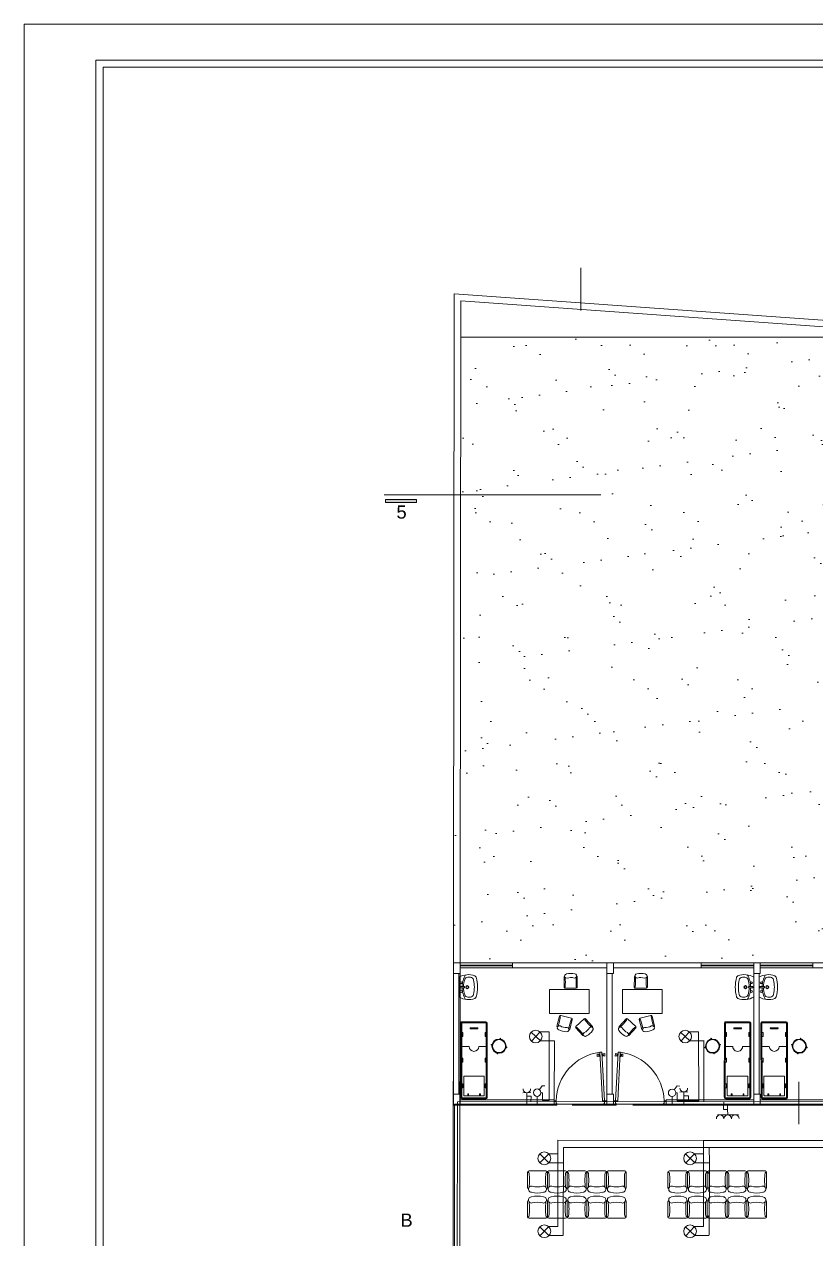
# Model space of a CAD drawing. Header units: millimetres. Extents: x 19.4 to 36.1, y 0 to 11.7.
# Drawn here: x 19.39 to 23.74, y 5.01 to 11.67 of the extents above; entities that cross this region are included whole.
import ezdxf

# ---------------------------------------------------------------- set-up
doc = ezdxf.new("R2010")
doc.units = ezdxf.units.MM
doc.header["$MEASUREMENT"] = 0
for name, pattern in [('ACAD_ISO12W100', [21, 12, -3, 0, -3, 0, -3]), ('CONTINUA', [0]), ('DIS', [3.5, 2.5, -1]), ('NASCOSTA', [0.375, 0.25, -0.125]), ('STYLE_02', [0.295276, 0.19685, -0.098425]), ('TRAZO_Y_PUNTO', [1, 0.5, -0.25, 0, -0.25])]:
    doc.linetypes.add(name, pattern=pattern)
doc.layers.get('0').update_dxf_attribs({"lineweight": 9})
doc.layers.add('CUT 1 150', color=7, linetype='ACAD_ISO12W100', lineweight=5, true_color=0x2e2e2e)
doc.layers.add('FURNITURE K 1 150', color=7, linetype='Continuous', lineweight=9, true_color=0xa7aeab)
for name, color, linetype, lineweight in [('Fasa', 1, 'Continuous', 9), ('Fasa MCB to end', 30, 'Continuous', 9), ('Lampu', 7, 'Continuous', 9), ('netral2', 5, 'NASCOSTA', 9), ('Saklar_SK', 7, 'Continuous', 9), ('SEGMENTED 1 150', 253, 'Continuous', 5), ('WALL 1 150', 250, 'Continuous', 13)]:
    doc.layers.add(name, color=color, linetype=linetype, lineweight=lineweight)
doc.layers.add('TREE M 1 150', color=7, linetype='Continuous', lineweight=9, true_color=0xa1acc9, transparency=0.7)
doc.styles.add('ROMANS', font='Arial.ttf', dxfattribs={"height": 0.1})

# ---------------------------------------------------------------- blocks, each defined once
blk = doc.blocks.new('lavadero')
for p, q in [((0, 0.225), (0, -0.225)), ((0.03, 0.015), (0.114, 0.015)), ((0.26, 0.225), (0.201, 0.225)), ((0.03, -0.015), (0.114, -0.015)), ((0.201, -0.225), (0.26, -0.225))]:
    blk.add_line(p, q)
for centre, radius in [((0.05, 0.1), 0.02), ((0.189, 0), 0.035), ((0.189, 0), 0.025), ((0.189, 0), 0.025), ((0.05, -0.1), 0.02)]:
    blk.add_circle(centre, radius)
for centre, radius, start, end in [((0.215, -0.129), 0.414, 69.5025, 121.3309), ((0.618, 0), 0.548, 149.2934, 178.4305), ((0.036, 0), 0.0163, 112.6199, 247.3801), ((0.649, 0), 0.547, 161.4778, 178.4292), ((0.114, 0), 0.015, 270, 90), ((0.201, 0.15), 0.075, 90, 161.4778), ((0.26, 0.15), 0.075, 11.6658, 90), ((-0.467, 0), 0.817, 348.3342, 11.6658), ((0.343, 0.212), 0.05, 14.6973, 69.5025), ((-0.467, 0), 0.887, 345.3027, 14.6973), ((0.215, 0.129), 0.414, 238.6691, 290.4975), ((0.618, 0), 0.548, 181.5695, 210.7066), ((0.649, 0), 0.547, 181.5708, 198.5222), ((0.201, -0.15), 0.075, 198.5222, 270), ((0.26, -0.15), 0.075, 270, 348.3342), ((0.343, -0.212), 0.05, 290.4975, 345.3027)]:
    blk.add_arc(centre, radius, start, end)
blk = doc.blocks.new('PUERTA1')
at = {"lineweight": 15}
for p, q in [((-1.141, 0), (-1.2, 0)), ((-0.064, 0), (0, 0)), ((-0.064, -0.042), (-0.064, 0)), ((-1.156, -0.1), (-1.205, -0.1)), ((-1.156, -0.1), (-1.156, -0.042)), ((-1.141, -0.042), (-1.156, -0.042)), ((-1.141, -0.042), (-1.141, 0)), ((-0.156, -1.208), (-0.099, -0.099)), ((-0.049, -0.1), (-0.108, -1.21)), ((-0.049, -0.1), (-0.099, -0.099)), ((-0.064, -0.042), (-0.049, -0.042)), ((-0.049, -0.1), (-0.049, -0.042)), ((-0.049, -0.1), (0, -0.1)), ((-0.154, -1.105), (-0.164, -1.121)), ((-0.154, -1.105), (-0.158, -1.179)), ((-0.152, -1.105), (-0.154, -1.105)), ((-0.1, -1.108), (-0.104, -1.182)), ((-0.102, -1.108), (-0.1, -1.108)), ((-0.1, -1.108), (-0.092, -1.125)), ((-0.217, -1.167), (-0.214, -1.111)), ((-0.183, -1.162), (-0.217, -1.167)), ((-0.18, -1.119), (-0.214, -1.111)), ((-0.182, -1.153), (-0.183, -1.162)), ((-0.181, -1.128), (-0.182, -1.153)), ((-0.177, -1.153), (-0.182, -1.153)), ((-0.181, -1.128), (-0.18, -1.119)), ((-0.175, -1.129), (-0.181, -1.128)), ((-0.175, -1.129), (-0.177, -1.153)), ((-0.177, -1.153), (-0.177, -1.157)), ((-0.171, -1.157), (-0.177, -1.157)), ((-0.17, -1.126), (-0.175, -1.125)), ((-0.175, -1.129), (-0.175, -1.125)), ((-0.17, -1.126), (-0.171, -1.157)), ((-0.171, -1.157), (-0.171, -1.161)), ((-0.166, -1.162), (-0.171, -1.161)), ((-0.17, -1.126), (-0.169, -1.121)), ((-0.164, -1.121), (-0.169, -1.121)), ((-0.164, -1.121), (-0.166, -1.162)), ((-0.158, -1.179), (-0.166, -1.162)), ((-0.155, -1.179), (-0.158, -1.179)), ((-0.108, -1.21), (-0.156, -1.208)), ((-0.154, -1.142), (-0.154, -1.142)), ((-0.154, -1.142), (-0.154, -1.142)), ((-0.106, -1.182), (-0.104, -1.182)), ((-0.104, -1.182), (-0.094, -1.166)), ((-0.092, -1.125), (-0.094, -1.166)), ((-0.094, -1.166), (-0.088, -1.166)), ((-0.092, -1.125), (-0.086, -1.125)), ((-0.087, -1.13), (-0.088, -1.161)), ((-0.088, -1.161), (-0.083, -1.162)), ((-0.088, -1.161), (-0.088, -1.166)), ((-0.087, -1.13), (-0.086, -1.125)), ((-0.087, -1.13), (-0.081, -1.13)), ((-0.082, -1.158), (-0.083, -1.162)), ((-0.081, -1.134), (-0.082, -1.158)), ((-0.082, -1.158), (-0.077, -1.159)), ((-0.081, -1.134), (-0.081, -1.13)), ((-0.081, -1.134), (-0.075, -1.134)), ((-0.075, -1.134), (-0.077, -1.159)), ((-0.077, -1.159), (-0.077, -1.168)), ((-0.077, -1.168), (-0.044, -1.176)), ((-0.075, -1.125), (-0.041, -1.12)), ((-0.075, -1.134), (-0.075, -1.125)), ((-0.044, -1.176), (-0.041, -1.12))]:
    blk.add_line(p, q, dxfattribs=at)
at = {"color": 8, "lineweight": 15}
blk.add_arc((-0.007, -0.068), 1.149, 181.6009, 262.5258, dxfattribs=at)
blk = doc.blocks.new('saklar tunggal')
at = {"color": 30}
for p, q in [((6.9703, 1.4504), (6.9843, 1.4734)), ((6.9843, 1.4734), (6.9985, 1.4734))]:
    blk.add_line(p, q, dxfattribs=at)
blk.add_circle((6.9596, 1.4329), 0.0206, dxfattribs=at)
blk = doc.blocks.new('saklar')
at = {"color": 64}
for p, q in [((6.8013, 1.4433), (6.8013, 1.4759)), ((6.7795, 1.4433), (6.8231, 1.4433))]:
    blk.add_line(p, q, dxfattribs=at)
blk.add_arc((6.8013, 1.4228), 0.0206, 0, 180, dxfattribs=at)
blk = doc.blocks.new('sk 3')
at = {"color": 64}
for p, q in [((24.4324, 4.4454), (24.4324, 4.478)), ((24.376, 4.4455), (24.492, 4.4464))]:
    blk.add_line(p, q, dxfattribs=at)
for centre in [(24.3908, 4.425), (24.4324, 4.4248), (24.4741, 4.4252)]:
    blk.add_arc(centre, 0.0206, 0, 180, dxfattribs=at)
blk = doc.blocks.new('lampu')
at = {"color": 250}
for p, q in [((7.1357, 3.4391), (7.1861, 3.391)), ((7.1848, 3.4404), (7.137, 3.3898)), ((7.1609, 3.4151), (7.1609, 3.4151))]:
    blk.add_line(p, q, dxfattribs=at)
at = {"color": 230}
blk.add_circle((7.1609, 3.4151), 0.0348, dxfattribs=at)
blk = doc.blocks.new('*U37')
at = {"layer": 'Fasa', "linetype": 'CONTINUA', "ltscale": 100}
blk.add_line((-0.0106, 0.0253), (0.0393, 0.0253), dxfattribs=at)
at = {"layer": 'netral2', "linetype": 'STYLE_02'}
blk.add_line((-0.0092, -0.024), (0.0691, -0.024), dxfattribs=at)
at = {"layer": 'Lampu', "color": 250}
blk.add_blockref('lampu', (-7.1952, -3.4151), dxfattribs=at)
blk = doc.blocks.new('*U38')
at = {"layer": 'netral2', "color": 0, "linetype": 'ByBlock', "lineweight": -2, "transparency": 16777216}
for p in [(0, 0), (0.82, 0), (1.64, 0)]:
    blk.add_blockref('*U37', p, dxfattribs=at)
blk = doc.blocks.new('*U52')
at = {"layer": 'Fasa', "linetype": 'CONTINUA', "ltscale": 100}
blk.add_line((-0.0106, 0.0253), (0.0393, 0.0253), dxfattribs=at)
at = {"layer": 'netral2', "linetype": 'STYLE_02'}
blk.add_line((-0.0092, -0.024), (0.0691, -0.024), dxfattribs=at)
at = {"layer": 'Lampu', "color": 250}
blk.add_blockref('lampu', (-7.1952, -3.4151), dxfattribs=at)
blk = doc.blocks.new('*U53')
at = {"layer": 'netral2', "color": 0, "linetype": 'ByBlock', "lineweight": -2, "transparency": 16777216}
for p in [(0, 0.4), (0.8, 0.4), (1.6, 0.4), (2.4, 0.4), (0, 0), (0.8, 0), (1.6, 0), (2.4, 0)]:
    blk.add_blockref('*U52', p, dxfattribs=at)

msp = doc.modelspace()

# ---------------------------------------------------------------- hatches: boundary and pattern name
at = {"layer": 'CUT 1 150', "linetype": 'TRAZO_Y_PUNTO', "lineweight": 0, "ltscale": 3, "true_color": 0x000000}
msp.add_hatch(color=18, dxfattribs=at).paths.add_polyline_path([(21.3745, 9.066), (21.3745, 9.05), (21.5449, 9.05), (21.5449, 9.066)])
at = {"layer": 'TREE M 1 150', "ltscale": 0.8}
h = msp.add_hatch(dxfattribs=at)
h.set_pattern_fill('AR-SAND', color=256, scale=0.007217, style=0, double=1)
h.set_pattern_definition([(37.5, (-525.2875, -171.13314), (-0.01154768, 0.35321733), [0, -0.27864009, 0, -0.31163694, 0, -0.29788825]), (7.5, (-525.2875, -171.13314), (0.3244281, 0.5173441), [0, -0.150319, 0, -0.25114271, 0, -0.09624082]), (327.5, (-525.51297, -171.13314), (0.5708718, 0.00103724), [0, -0.09165792, 0, -0.32996852, 0, -0.43079224]), (317.5, (-525.51297, -171.13314), (0.55107086, 0.16089164), [0, -0.04582896, 0, -0.2163127, 0, -0.2474764])])
h.paths.add_polyline_path([(21.7523, 9.9579), (21.749, 6.5245), (23.9917, 6.5245), (23.9917, 9.9579)])

# ---------------------------------------------------------------- linework, layer by layer
for p, q in [((35.9015, 11.6741), (19.3927, 11.6741)), ((35.9015, 11.6741), (19.3927, 11.6741)), ((19.3927, 11.6741), (19.3927, 0)), ((19.7858, 0.1965), (19.7858, 11.4775)), ((19.7858, 11.4775), (35.7049, 11.4775)), ((19.8251, 11.4382), (33.2109, 11.4382)), ((19.8251, 0.2358), (19.8251, 11.4382))]:
    msp.add_line(p, q)
at = {"layer": 'CUT 1 150', "color": 18, "linetype": 'TRAZO_Y_PUNTO', "lineweight": 0, "ltscale": 3, "true_color": 0x000000}
msp.add_lwpolyline([(21.368, 9.0924), (22.5562, 9.0924)], dxfattribs=at)
msp.add_lwpolyline([(21.5449, 9.066), (21.3745, 9.066), (21.3745, 9.05), (21.5449, 9.05)], close=True, dxfattribs=at)
at = {"layer": 'Fasa', "linetype": 'CONTINUA', "ltscale": 100}
for p, q in [((22.2735, 6.1447), (22.2742, 5.769)), ((23.0935, 6.1447), (23.0942, 5.7667)), ((22.2363, 5.8102), (22.228, 5.8102)), ((22.2363, 5.7691), (22.2363, 5.8102)), ((22.9752, 5.8102), (22.9688, 5.8102)), ((22.9752, 5.7668), (22.9752, 5.8102)), ((22.2742, 5.769), (22.2363, 5.7691)), ((23.0942, 5.7667), (22.9752, 5.7668)), ((22.3205, 5.4762), (22.3205, 5.5503)), ((22.3205, 5.5503), (23.121, 5.5493)), ((23.121, 5.5493), (23.1205, 5.4762)), ((23.121, 5.5493), (23.9202, 5.5484)), ((22.3205, 5.0762), (22.3205, 5.4762)), ((23.1205, 5.4762), (23.1205, 5.0762))]:
    msp.add_line(p, q, dxfattribs=at)
at = {"layer": 'Fasa MCB to end', "linetype": 'CONTINUA', "ltscale": 100}
for p, q in [((21.7539, 4.7408), (21.7546, 5.7476)), ((21.7546, 5.7476), (24.3283, 5.7479)), ((22.1515, 5.7788), (22.1515, 5.7477)), ((22.2076, 5.7909), (22.2075, 5.7476)), ((22.9477, 5.7895), (22.9477, 5.7476)), ((23.0133, 5.7828), (23.0133, 5.7476)), ((23.2531, 5.721), (23.2531, 5.7479))]:
    msp.add_line(p, q, dxfattribs=at)
at = {"layer": 'FURNITURE K 1 150', "ltscale": 0.016}
for p, q in [((22.3551, 6.4457), (22.3554, 6.3896)), ((22.3579, 6.4485), (22.3579, 6.4485)), ((22.4248, 6.4488), (22.4248, 6.4488)), ((22.428, 6.3899), (22.4276, 6.446)), ((22.7406, 6.3899), (22.7409, 6.446)), ((22.7437, 6.4488), (22.7437, 6.4488)), ((22.8106, 6.4485), (22.8106, 6.4485)), ((22.8134, 6.4457), (22.8131, 6.3896)), ((22.2756, 6.2457), (22.2756, 6.378)), ((22.2756, 6.378), (22.4922, 6.378)), ((22.3611, 6.384), (22.4224, 6.3843)), ((22.4922, 6.378), (22.4922, 6.2457)), ((22.8929, 6.378), (22.6764, 6.378)), ((22.6764, 6.378), (22.6764, 6.2457)), ((22.8075, 6.384), (22.7461, 6.3843)), ((22.8929, 6.2457), (22.8929, 6.378)), ((21.796, 6.2002), (21.9254, 6.2003)), ((22.4922, 6.2457), (22.2756, 6.2457)), ((22.3299, 6.2308), (22.3163, 6.1764)), ((22.3962, 6.2199), (22.3367, 6.2349)), ((22.3866, 6.1587), (22.4003, 6.2131)), ((22.4651, 6.216), (22.4198, 6.1746)), ((22.5109, 6.1743), (22.473, 6.2156)), ((22.6576, 6.1743), (22.6955, 6.2156)), ((22.6764, 6.2457), (22.8929, 6.2457)), ((22.7034, 6.216), (22.7487, 6.1746)), ((22.7819, 6.1587), (22.7683, 6.2131)), ((22.7723, 6.2199), (22.8318, 6.2349)), ((22.8386, 6.2308), (22.8522, 6.1764)), ((23.3725, 6.2002), (23.2431, 6.2003)), ((23.444, 6.2002), (23.5733, 6.2003)), ((21.7882, 5.7861), (21.7879, 6.1921)), ((21.7936, 5.7861), (21.7933, 6.1921)), ((21.7934, 6.1406), (21.7999, 6.1407)), ((21.7961, 6.1948), (21.9254, 6.1949)), ((21.7999, 6.1407), (21.7999, 6.119)), ((21.8418, 6.1677), (21.8797, 6.1678)), ((21.8418, 6.1623), (21.8797, 6.1624)), ((21.9282, 6.1407), (21.9217, 6.1407)), ((21.9217, 6.1191), (21.9217, 6.1407)), ((21.9281, 6.1922), (21.9284, 5.7862)), ((21.9335, 6.1922), (21.9338, 5.7862)), ((22.3183, 6.173), (22.3183, 6.173)), ((22.3832, 6.1567), (22.3832, 6.1567)), ((22.4195, 6.1667), (22.4574, 6.1253)), ((22.5107, 6.1703), (22.5107, 6.1703)), ((22.6578, 6.1703), (22.6578, 6.1703)), ((22.749, 6.1667), (22.7111, 6.1253)), ((22.7853, 6.1567), (22.7853, 6.1567)), ((22.8502, 6.173), (22.8502, 6.173)), ((23.235, 6.1922), (23.2347, 5.7862)), ((23.2404, 6.1922), (23.2401, 5.7862)), ((23.2404, 6.1407), (23.2469, 6.1407)), ((23.3725, 6.1948), (23.2431, 6.1949)), ((23.2468, 6.1191), (23.2469, 6.1407)), ((23.3267, 6.1677), (23.2888, 6.1678)), ((23.3267, 6.1623), (23.2888, 6.1624)), ((23.3751, 6.1406), (23.3686, 6.1407)), ((23.3686, 6.1407), (23.3686, 6.119)), ((23.3749, 5.7861), (23.3752, 6.1921)), ((23.3803, 5.7861), (23.3806, 6.1921)), ((23.4362, 5.7861), (23.4359, 6.1921)), ((23.4416, 5.7861), (23.4413, 6.1921)), ((23.4413, 6.1406), (23.4478, 6.1407)), ((23.444, 6.1948), (23.5733, 6.1949)), ((23.4478, 6.1407), (23.4478, 6.119)), ((23.4897, 6.1677), (23.5276, 6.1678)), ((23.4897, 6.1623), (23.5276, 6.1624)), ((23.5761, 6.1407), (23.5696, 6.1407)), ((23.5696, 6.1191), (23.5696, 6.1407)), ((23.576, 6.1922), (23.5763, 5.7862)), ((23.5815, 6.1922), (23.5818, 5.7862)), ((21.7934, 6.119), (21.7999, 6.119)), ((21.8338, 6.0649), (21.7934, 6.0649)), ((21.9282, 6.065), (21.8879, 6.0649)), ((21.9282, 6.1191), (21.9217, 6.1191)), ((21.9596, 6.0723), (21.9565, 6.0729)), ((21.9603, 6.0755), (21.9571, 6.0761)), ((22.0045, 6.1083), (22.0039, 6.1051)), ((22.0077, 6.1077), (22.0071, 6.1045)), ((22.4613, 6.1252), (22.4613, 6.1252)), ((22.7072, 6.1252), (22.7072, 6.1252)), ((23.1608, 6.1077), (23.1614, 6.1045)), ((23.164, 6.1083), (23.1646, 6.1051)), ((23.2083, 6.0755), (23.2115, 6.0761)), ((23.2089, 6.0723), (23.2121, 6.0729)), ((23.2403, 6.1191), (23.2468, 6.1191)), ((23.2403, 6.065), (23.2806, 6.0649)), ((23.3348, 6.0649), (23.3751, 6.0649)), ((23.3751, 6.119), (23.3686, 6.119)), ((23.4413, 6.119), (23.4478, 6.119)), ((23.4817, 6.0649), (23.4414, 6.0649)), ((23.5761, 6.065), (23.5358, 6.0649)), ((23.5761, 6.1191), (23.5696, 6.1191)), ((23.6076, 6.0723), (23.6044, 6.0729)), ((23.6082, 6.0755), (23.605, 6.0761)), ((23.6524, 6.1083), (23.6518, 6.1051)), ((23.6556, 6.1077), (23.655, 6.1045)), ((21.7935, 5.9999), (21.8, 5.9999)), ((21.8, 5.9783), (21.8, 5.9999)), ((21.9218, 6), (21.9218, 5.9784)), ((21.9283, 6), (21.9218, 6)), ((21.9893, 6.0286), (21.9887, 6.0254)), ((21.9925, 6.028), (21.9919, 6.0248)), ((22.0393, 6.0571), (22.0361, 6.0577)), ((22.0399, 6.0603), (22.0368, 6.0609)), ((23.1286, 6.0603), (23.1318, 6.0609)), ((23.1292, 6.0571), (23.1324, 6.0577)), ((23.176, 6.028), (23.1766, 6.0248)), ((23.1792, 6.0286), (23.1798, 6.0254)), ((23.2403, 6), (23.2468, 6)), ((23.2468, 6), (23.2467, 5.9784)), ((23.3685, 5.9783), (23.3685, 5.9999)), ((23.375, 5.9999), (23.3685, 5.9999)), ((23.4414, 5.9999), (23.4479, 5.9999)), ((23.4479, 5.9783), (23.4479, 5.9999)), ((23.5697, 6), (23.5697, 5.9784)), ((23.5762, 6), (23.5697, 6)), ((23.6372, 6.0286), (23.6366, 6.0254)), ((23.6404, 6.028), (23.6398, 6.0248)), ((23.6873, 6.0571), (23.6841, 6.0577)), ((23.6879, 6.0603), (23.6847, 6.0609)), ((21.7935, 5.9783), (21.8, 5.9783)), ((21.9283, 5.9784), (21.9218, 5.9784)), ((23.2402, 5.9784), (23.2467, 5.9784)), ((23.375, 5.9783), (23.3685, 5.9783)), ((23.4414, 5.9783), (23.4479, 5.9783)), ((23.5762, 5.9784), (23.5697, 5.9784)), ((21.8045, 5.7969), (21.8044, 5.8998)), ((21.9148, 5.9026), (21.8071, 5.9025)), ((21.9175, 5.8999), (21.9176, 5.797)), ((23.251, 5.8999), (23.2509, 5.797)), ((23.2537, 5.9026), (23.3614, 5.9025)), ((23.3641, 5.7969), (23.3641, 5.8998)), ((23.4524, 5.7969), (23.4523, 5.8998)), ((23.5627, 5.9026), (23.455, 5.9025)), ((23.5654, 5.8999), (23.5655, 5.797)), ((21.7936, 5.8592), (21.8001, 5.8592)), ((21.7936, 5.8375), (21.8001, 5.8375)), ((21.8001, 5.8375), (21.8001, 5.8592)), ((21.8307, 5.8051), (21.8264, 5.8051)), ((21.8264, 5.7942), (21.8264, 5.8051)), ((21.8307, 5.7943), (21.8307, 5.8051)), ((21.8957, 5.8051), (21.8913, 5.8051)), ((21.8913, 5.7943), (21.8913, 5.8051)), ((21.8957, 5.7943), (21.8957, 5.8051)), ((21.9219, 5.8593), (21.9219, 5.8376)), ((21.9284, 5.8593), (21.9219, 5.8593)), ((21.9284, 5.8376), (21.9219, 5.8376)), ((23.2401, 5.8376), (23.2466, 5.8376)), ((23.2402, 5.8593), (23.2466, 5.8593)), ((23.2466, 5.8593), (23.2466, 5.8376)), ((23.2729, 5.8051), (23.2772, 5.8051)), ((23.2729, 5.7943), (23.2729, 5.8051)), ((23.2772, 5.7943), (23.2772, 5.8051)), ((23.3378, 5.8051), (23.3421, 5.8051)), ((23.3378, 5.7943), (23.3378, 5.8051)), ((23.3421, 5.7942), (23.3421, 5.8051)), ((23.3684, 5.8375), (23.3684, 5.8592)), ((23.3749, 5.8592), (23.3684, 5.8592)), ((23.3749, 5.8375), (23.3684, 5.8375)), ((23.4415, 5.8592), (23.448, 5.8592)), ((23.4415, 5.8375), (23.448, 5.8375)), ((23.448, 5.8375), (23.448, 5.8592)), ((23.4786, 5.8051), (23.4743, 5.8051)), ((23.4743, 5.7942), (23.4743, 5.8051)), ((23.4786, 5.7943), (23.4786, 5.8051)), ((23.5436, 5.8051), (23.5393, 5.8051)), ((23.5393, 5.7943), (23.5393, 5.8051)), ((23.5436, 5.7943), (23.5436, 5.8051)), ((23.5698, 5.8593), (23.5698, 5.8376)), ((23.5763, 5.8593), (23.5698, 5.8593)), ((23.5763, 5.8376), (23.5698, 5.8376)), ((21.9257, 5.7835), (21.7964, 5.7834)), ((21.9257, 5.7781), (21.7964, 5.778)), ((21.9149, 5.7943), (21.8072, 5.7942)), ((23.2428, 5.7835), (23.3722, 5.7834)), ((23.2428, 5.7781), (23.3722, 5.778)), ((23.2536, 5.7943), (23.3614, 5.7942)), ((23.5736, 5.7835), (23.4443, 5.7834)), ((23.5736, 5.7781), (23.4443, 5.778)), ((23.5628, 5.7943), (23.4551, 5.7942)), ((22.1552, 5.2897), (22.1553, 5.3735)), ((22.1636, 5.3818), (22.2553, 5.3819)), ((22.2635, 5.2897), (22.2636, 5.3735)), ((22.2719, 5.3819), (22.3636, 5.3819)), ((22.3718, 5.2896), (22.3719, 5.3736)), ((22.3802, 5.3817), (22.4719, 5.3817)), ((22.4802, 5.3734), (22.4802, 5.2896)), ((22.4885, 5.3817), (22.5802, 5.3817)), ((22.5885, 5.2896), (22.5885, 5.3734)), ((22.5969, 5.3817), (22.6885, 5.3818)), ((22.6968, 5.3734), (22.6968, 5.2896)), ((22.9248, 5.2897), (22.9249, 5.3735)), ((22.9332, 5.3818), (23.0249, 5.3819)), ((23.0332, 5.2897), (23.0332, 5.3735)), ((23.0415, 5.3819), (23.1332, 5.3819)), ((23.1415, 5.2896), (23.1415, 5.3736)), ((23.1499, 5.3817), (23.2415, 5.3817)), ((23.2498, 5.2896), (23.2498, 5.3734)), ((23.2582, 5.3817), (23.3498, 5.3817)), ((23.3581, 5.2896), (23.3581, 5.3734)), ((23.3665, 5.3817), (23.4581, 5.3818)), ((23.4665, 5.3734), (23.4664, 5.2896)), ((22.1594, 5.2855), (22.1594, 5.2855)), ((22.2594, 5.2856), (22.2594, 5.2856)), ((22.2677, 5.2856), (22.2677, 5.2856)), ((22.3677, 5.2856), (22.3677, 5.2856)), ((22.376, 5.2854), (22.376, 5.2854)), ((22.476, 5.2854), (22.476, 5.2854)), ((22.4843, 5.2854), (22.4843, 5.2854)), ((22.5843, 5.2854), (22.5843, 5.2854)), ((22.5926, 5.2854), (22.5926, 5.2854)), ((22.6926, 5.2855), (22.6926, 5.2855)), ((22.929, 5.2855), (22.929, 5.2855)), ((23.029, 5.2856), (23.029, 5.2856)), ((23.0373, 5.2856), (23.0373, 5.2856)), ((23.1373, 5.2856), (23.1373, 5.2856)), ((23.1456, 5.2854), (23.1456, 5.2854)), ((23.2456, 5.2854), (23.2456, 5.2854)), ((23.2539, 5.2854), (23.2539, 5.2854)), ((23.3539, 5.2854), (23.3539, 5.2854)), ((23.3623, 5.2854), (23.3623, 5.2854)), ((23.4622, 5.2855), (23.4622, 5.2855)), ((22.1552, 5.2144), (22.1553, 5.1306)), ((22.1594, 5.2186), (22.1594, 5.2186)), ((22.2594, 5.2185), (22.2594, 5.2185)), ((22.2635, 5.2144), (22.2636, 5.1306)), ((22.2677, 5.2185), (22.2677, 5.2185)), ((22.3677, 5.2185), (22.3677, 5.2185)), ((22.3719, 5.1306), (22.3718, 5.2146)), ((22.376, 5.2187), (22.376, 5.2187)), ((22.476, 5.2187), (22.476, 5.2187)), ((22.4802, 5.1307), (22.4802, 5.2145)), ((22.4843, 5.2187), (22.4843, 5.2187)), ((22.5843, 5.2187), (22.5843, 5.2187)), ((22.5885, 5.1307), (22.5885, 5.2145)), ((22.5926, 5.2187), (22.5926, 5.2187)), ((22.6926, 5.2186), (22.6926, 5.2186)), ((22.6968, 5.1307), (22.6968, 5.2145)), ((22.9248, 5.2144), (22.9249, 5.1306)), ((22.929, 5.2186), (22.929, 5.2186)), ((23.029, 5.2185), (23.029, 5.2185)), ((23.0332, 5.1306), (23.0332, 5.2144)), ((23.0373, 5.2185), (23.0373, 5.2185)), ((23.1373, 5.2185), (23.1373, 5.2185)), ((23.1415, 5.1306), (23.1415, 5.2146)), ((23.1456, 5.2187), (23.1456, 5.2187)), ((23.2456, 5.2187), (23.2456, 5.2187)), ((23.2498, 5.1307), (23.2498, 5.2145)), ((23.2539, 5.2187), (23.2539, 5.2187)), ((23.3539, 5.2187), (23.3539, 5.2187)), ((23.3581, 5.1307), (23.3581, 5.2145)), ((23.3623, 5.2187), (23.3623, 5.2187)), ((23.4622, 5.2186), (23.4622, 5.2186)), ((23.4665, 5.1307), (23.4664, 5.2145)), ((22.1636, 5.1223), (22.2553, 5.1223)), ((22.2719, 5.1223), (22.3636, 5.1222)), ((22.3802, 5.1224), (22.4719, 5.1224)), ((22.4885, 5.1224), (22.5802, 5.1224)), ((22.5969, 5.1224), (22.6885, 5.1224)), ((22.9332, 5.1223), (23.0249, 5.1223)), ((23.0415, 5.1223), (23.1332, 5.1222)), ((23.1499, 5.1224), (23.2415, 5.1224)), ((23.2582, 5.1224), (23.3498, 5.1224)), ((23.3665, 5.1224), (23.4581, 5.1224))]:
    msp.add_line(p, q, dxfattribs=at)
for centre, radius in [((21.9982, 6.0666), 0.039), ((21.9982, 6.0666), 0.0357), ((23.1703, 6.0666), 0.039), ((23.1703, 6.0666), 0.0357), ((23.6461, 6.0666), 0.039), ((23.6461, 6.0666), 0.0357)]:
    msp.add_circle(centre, radius, dxfattribs=at)
for centre, radius, start, end in [((22.3917, 6.3747), 0.0907, 76.02166, 104.52173), ((22.7768, 6.3747), 0.0907, 75.47827, 103.97834), ((22.3579, 6.4457), 0.00279, 90.2717, 180.2717), ((22.3694, 6.4512), 0.0113, 91.84134, 282.95208), ((22.122, 6.417), 0.2403, 354.1308, 6.53463), ((22.3917, 6.3733), 0.0697, 74.01149, 106.5319), ((22.4134, 6.4514), 0.0113, 257.59131, 88.70205), ((22.6611, 6.42), 0.2403, 174.1308, 186.53463), ((22.4249, 6.446), 0.00279, 0.2717, 90.2717), ((22.7437, 6.446), 0.00279, 89.7283, 179.7283), ((22.7552, 6.4514), 0.0113, 91.29795, 282.40869), ((22.5074, 6.42), 0.2403, 353.46537, 5.8692), ((22.7768, 6.3733), 0.0697, 73.4681, 105.98851), ((22.7992, 6.4512), 0.0113, 257.04792, 88.15866), ((23.0465, 6.417), 0.2403, 173.46537, 185.8692), ((22.8106, 6.4457), 0.00279, 359.7283, 89.7283), ((22.3582, 6.3924), 0.00279, 180.2717, 0.2717), ((22.361, 6.3896), 0.00558, 180.2717, 270.2717), ((22.4252, 6.3927), 0.00279, 180.2717, 0.2717), ((22.4224, 6.3899), 0.00558, 270.2717, 0.2717), ((22.7434, 6.3927), 0.00279, 179.7283, 359.7283), ((22.7461, 6.3899), 0.00558, 179.7283, 269.7283), ((22.8103, 6.3924), 0.00279, 179.7283, 359.7283), ((22.8075, 6.3896), 0.00558, 269.7283, 359.7283), ((21.7961, 6.1921), 0.00812, 90.042, 180.042), ((21.9254, 6.1922), 0.00812, 0.042, 90.042), ((22.0967, 6.2597), 0.2403, 339.72243, 352.12626), ((22.332, 6.2274), 0.00279, 345.86332, 165.86332), ((22.3353, 6.2294), 0.00558, 75.86332, 165.86332), ((22.6196, 6.1285), 0.2403, 159.72243, 172.12626), ((22.3969, 6.2111), 0.00279, 345.86332, 165.86332), ((22.3949, 6.2145), 0.00558, 345.86332, 75.86332), ((22.4689, 6.2119), 0.00558, 42.45124, 132.45124), ((22.4728, 6.2117), 0.00279, 42.45124, 222.45124), ((22.6644, 6.3521), 0.2403, 216.31034, 228.71417), ((22.5041, 6.3521), 0.2403, 311.28583, 323.68966), ((22.6957, 6.2117), 0.00279, 317.54876, 137.54876), ((22.6996, 6.2119), 0.00558, 47.54876, 137.54876), ((22.7737, 6.2145), 0.00558, 104.13668, 194.13668), ((22.7717, 6.2111), 0.00279, 14.13668, 194.13668), ((22.549, 6.1285), 0.2403, 7.87374, 20.27757), ((22.8332, 6.2294), 0.00558, 14.13668, 104.13668), ((22.8366, 6.2274), 0.00279, 14.13668, 194.13668), ((23.0719, 6.2597), 0.2403, 187.87374, 200.27757), ((23.2431, 6.1922), 0.00812, 89.958, 179.958), ((23.3725, 6.1921), 0.00812, 359.958, 89.958), ((23.444, 6.1921), 0.00812, 90.042, 180.042), ((23.5733, 6.1922), 0.00812, 0.042, 90.042), ((21.7961, 6.1921), 0.00271, 90.042, 180.042), ((21.8418, 6.165), 0.00271, 90.042, 270.042), ((21.8797, 6.1651), 0.00271, 270.042, 90.042), ((21.9254, 6.1922), 0.00271, 0.042, 90.042), ((22.319, 6.1757), 0.00279, 165.86332, 255.86332), ((22.3288, 6.1676), 0.0113, 63.18294, 254.29367), ((22.3688, 6.2365), 0.0907, 241.61329, 270.11336), ((22.3692, 6.2379), 0.0697, 239.60312, 272.12353), ((22.3715, 6.1569), 0.0113, 257.43297, 88.54371), ((22.3839, 6.1594), 0.00279, 255.86332, 345.86332), ((22.4236, 6.1705), 0.00558, 132.45124, 222.45124), ((22.4234, 6.1665), 0.00279, 42.45124, 222.45124), ((22.2669, 5.9879), 0.2403, 36.31034, 48.71417), ((22.4716, 6.1309), 0.0113, 119.77085, 310.88159), ((22.4352, 6.2033), 0.0697, 296.19103, 328.71144), ((22.4361, 6.2023), 0.0907, 298.2012, 326.70127), ((22.5041, 6.1606), 0.0113, 314.02088, 145.13162), ((22.5088, 6.1724), 0.00279, 312.45124, 42.45124), ((22.6645, 6.1606), 0.0113, 34.86838, 225.97912), ((22.7324, 6.2023), 0.0907, 213.29873, 241.7988), ((22.6597, 6.1724), 0.00279, 137.54876, 227.54876), ((22.7333, 6.2033), 0.0697, 211.28856, 243.80897), ((22.6969, 6.1309), 0.0113, 229.11841, 60.22915), ((22.9016, 5.9879), 0.2403, 131.28583, 143.68966), ((22.7451, 6.1665), 0.00279, 317.54876, 137.54876), ((22.7449, 6.1705), 0.00558, 317.54876, 47.54876), ((22.7846, 6.1594), 0.00279, 194.13668, 284.13668), ((22.7971, 6.1569), 0.0113, 91.45629, 282.56703), ((22.7994, 6.2379), 0.0697, 267.87647, 300.39688), ((22.7997, 6.2365), 0.0907, 269.88664, 298.38671), ((22.8397, 6.1676), 0.0113, 285.70633, 116.81706), ((22.8495, 6.1757), 0.00279, 284.13668, 14.13668), ((23.2431, 6.1922), 0.00271, 89.958, 179.958), ((23.2888, 6.1651), 0.00271, 89.958, 269.958), ((23.3267, 6.165), 0.00271, 269.958, 89.958), ((23.3725, 6.1921), 0.00271, 359.958, 89.958), ((23.444, 6.1921), 0.00271, 90.042, 180.042), ((23.4897, 6.165), 0.00271, 90.042, 270.042), ((23.5276, 6.1651), 0.00271, 270.042, 90.042), ((23.5733, 6.1922), 0.00271, 0.042, 90.042), ((21.8608, 6.0649), 0.0271, 180.042, 0.042), ((21.9567, 6.0745), 0.00162, 78.08989, 260.29411), ((22.0061, 6.108), 0.00162, 348.08989, 170.29411), ((22.4594, 6.1272), 0.00279, 222.45124, 312.45124), ((22.7091, 6.1272), 0.00279, 227.54876, 317.54876), ((23.1624, 6.108), 0.00162, 9.70589, 191.91011), ((23.2118, 6.0745), 0.00162, 279.70589, 101.91011), ((23.3077, 6.0649), 0.0271, 179.958, 359.958), ((23.5088, 6.0649), 0.0271, 180.042, 0.042), ((23.6046, 6.0745), 0.00162, 78.08989, 260.29411), ((23.654, 6.108), 0.00162, 348.08989, 170.29411), ((21.9903, 6.0251), 0.00162, 168.08989, 350.29411), ((22.0377, 6.0588), 0.00217, 174.192, 259.192), ((22.0397, 6.0587), 0.00162, 258.08989, 80.29411), ((23.1289, 6.0587), 0.00162, 99.70589, 281.91011), ((23.1308, 6.0588), 0.00217, 280.808, 5.808), ((23.1782, 6.0251), 0.00162, 189.70589, 11.91011), ((23.6382, 6.0251), 0.00162, 168.08989, 350.29411), ((23.6856, 6.0588), 0.00217, 174.192, 259.192), ((23.6876, 6.0587), 0.00162, 258.08989, 80.29411), ((21.8071, 5.8998), 0.00271, 90.042, 180.042), ((21.9148, 5.8999), 0.00271, 0.042, 90.042), ((23.2537, 5.8999), 0.00271, 89.958, 179.958), ((23.3614, 5.8998), 0.00271, 359.958, 89.958), ((23.455, 5.8998), 0.00271, 90.042, 180.042), ((23.5627, 5.8999), 0.00271, 0.042, 90.042), ((21.7964, 5.7861), 0.00812, 180.042, 270.042), ((21.7964, 5.7861), 0.00271, 180.042, 270.042), ((21.8072, 5.7969), 0.00271, 180.042, 270.042), ((21.9149, 5.797), 0.00271, 270.042, 0.042), ((21.9257, 5.7862), 0.00271, 270.042, 0.042), ((21.9257, 5.7862), 0.00812, 270.042, 0.042), ((23.2428, 5.7862), 0.00812, 179.958, 269.958), ((23.2428, 5.7862), 0.00271, 179.958, 269.958), ((23.2536, 5.797), 0.00271, 179.958, 269.958), ((23.3614, 5.7969), 0.00271, 269.958, 359.958), ((23.3722, 5.7861), 0.00812, 269.958, 359.958), ((23.3722, 5.7861), 0.00271, 269.958, 359.958), ((23.4443, 5.7861), 0.00812, 180.042, 270.042), ((23.4443, 5.7861), 0.00271, 180.042, 270.042), ((23.4551, 5.7969), 0.00271, 180.042, 270.042), ((23.5628, 5.797), 0.00271, 270.042, 0.042), ((23.5736, 5.7862), 0.00271, 270.042, 0.042), ((23.5736, 5.7862), 0.00812, 270.042, 0.042), ((22.1636, 5.3735), 0.00833, 90.01556, 180.01556), ((22.1594, 5.3693), 0.00417, 0.01556, 180.01556), ((21.8068, 5.3308), 0.3588, 353.75262, 6.15645), ((22.612, 5.3303), 0.3588, 173.75262, 186.15645), ((22.2553, 5.3735), 0.00833, 0.01556, 90.01556), ((22.2594, 5.3694), 0.00417, 0.01556, 180.01556), ((22.2719, 5.3735), 0.00833, 90.01556, 180.01556), ((22.2678, 5.3694), 0.00417, 0.01556, 180.01556), ((21.9151, 5.3309), 0.3588, 353.75262, 6.15645), ((22.7203, 5.3303), 0.3588, 173.75262, 186.15645), ((22.3636, 5.3736), 0.00833, 0.01556, 90.01556), ((22.3677, 5.3694), 0.00417, 0.01556, 180.01556), ((22.3802, 5.3733), 0.00833, 90.01556, 180.01556), ((22.3761, 5.3692), 0.00417, 0.01556, 180.01556), ((22.0235, 5.3307), 0.3588, 353.75262, 6.15645), ((22.8286, 5.3301), 0.3588, 173.75262, 186.15645), ((22.4719, 5.3734), 0.00833, 0.01556, 90.01556), ((22.4761, 5.3692), 0.00417, 0.01556, 180.01556), ((22.4885, 5.3734), 0.00833, 90.01556, 180.01556), ((22.4844, 5.3692), 0.00417, 0.01556, 180.01556), ((22.1318, 5.3307), 0.3588, 353.75262, 6.15645), ((22.9369, 5.3302), 0.3588, 173.75262, 186.15645), ((22.5802, 5.3734), 0.00833, 0.01556, 90.01556), ((22.5844, 5.3692), 0.00417, 0.01556, 180.01556), ((22.5969, 5.3734), 0.00833, 90.01556, 180.01556), ((22.5927, 5.3692), 0.00417, 0.01556, 180.01556), ((22.2401, 5.3307), 0.3588, 353.75262, 6.15645), ((23.0452, 5.3302), 0.3588, 173.75262, 186.15645), ((22.6885, 5.3734), 0.00833, 0.01556, 90.01556), ((22.6927, 5.3693), 0.00417, 0.01556, 180.01556), ((22.9332, 5.3735), 0.00833, 90.01556, 180.01556), ((22.9291, 5.3693), 0.00417, 0.01556, 180.01556), ((22.5765, 5.3308), 0.3588, 353.75262, 6.15645), ((23.3816, 5.3303), 0.3588, 173.75262, 186.15645), ((23.0249, 5.3735), 0.00833, 0.01556, 90.01556), ((23.029, 5.3694), 0.00417, 0.01556, 180.01556), ((23.0415, 5.3735), 0.00833, 90.01556, 180.01556), ((23.0374, 5.3694), 0.00417, 0.01556, 180.01556), ((22.6848, 5.3309), 0.3588, 353.75262, 6.15645), ((23.4899, 5.3303), 0.3588, 173.75262, 186.15645), ((23.1332, 5.3736), 0.00833, 0.01556, 90.01556), ((23.1374, 5.3694), 0.00417, 0.01556, 180.01556), ((23.1499, 5.3733), 0.00833, 90.01556, 180.01556), ((23.1457, 5.3692), 0.00417, 0.01556, 180.01556), ((22.7931, 5.3307), 0.3588, 353.75262, 6.15645), ((23.5982, 5.3301), 0.3588, 173.75262, 186.15645), ((23.2415, 5.3734), 0.00833, 0.01556, 90.01556), ((23.2457, 5.3692), 0.00417, 0.01556, 180.01556), ((23.2582, 5.3734), 0.00833, 90.01556, 180.01556), ((23.254, 5.3692), 0.00417, 0.01556, 180.01556), ((22.9014, 5.3307), 0.3588, 353.75262, 6.15645), ((23.7065, 5.3302), 0.3588, 173.75262, 186.15645), ((23.3498, 5.3734), 0.00833, 0.01556, 90.01556), ((23.354, 5.3692), 0.00417, 0.01556, 180.01556), ((23.3665, 5.3734), 0.00833, 90.01556, 180.01556), ((23.3623, 5.3692), 0.00417, 0.01556, 180.01556), ((23.0097, 5.3307), 0.3588, 353.75262, 6.15645), ((23.8148, 5.3302), 0.3588, 173.75262, 186.15645), ((23.4581, 5.3734), 0.00833, 0.01556, 90.01556), ((23.4623, 5.3693), 0.00417, 0.01556, 180.01556), ((22.1594, 5.2897), 0.00417, 180.01556, 270.01556), ((22.1765, 5.2816), 0.0169, 77.33517, 268.44591), ((22.2093, 5.398), 0.1041, 253.75535, 286.27576), ((22.2422, 5.2816), 0.0169, 271.58521, 102.69594), ((22.2594, 5.2897), 0.00417, 270.01556, 0.01556), ((22.2677, 5.2897), 0.00417, 180.01556, 270.01556), ((22.2848, 5.2816), 0.0169, 77.33517, 268.44591), ((22.3177, 5.396), 0.1354, 255.76553, 284.26559), ((22.3177, 5.3981), 0.1041, 253.75535, 286.27576), ((22.3506, 5.2816), 0.0169, 271.58521, 102.69594), ((22.3677, 5.2898), 0.00417, 270.01556, 0.01556), ((22.376, 5.2896), 0.00417, 180.01556, 270.01556), ((22.3931, 5.2814), 0.0169, 77.33517, 268.44591), ((22.426, 5.3979), 0.1041, 253.75535, 286.27576), ((22.4589, 5.2814), 0.0169, 271.58521, 102.69594), ((22.476, 5.2896), 0.00417, 270.01556, 0.01556), ((22.4843, 5.2896), 0.00417, 180.01556, 270.01556), ((22.5015, 5.2815), 0.0169, 77.33517, 268.44591), ((22.5343, 5.3979), 0.1041, 253.75535, 286.27576), ((22.5672, 5.2815), 0.0169, 271.58521, 102.69594), ((22.5843, 5.2896), 0.00417, 270.01556, 0.01556), ((22.5926, 5.2896), 0.00417, 180.01556, 270.01556), ((22.6098, 5.2815), 0.0169, 77.33517, 268.44591), ((22.6426, 5.3979), 0.1041, 253.75535, 286.27576), ((22.6755, 5.2815), 0.0169, 271.58521, 102.69594), ((22.6926, 5.2896), 0.00417, 270.01556, 0.01556), ((22.929, 5.2897), 0.00417, 180.01556, 270.01556), ((22.9461, 5.2816), 0.0169, 77.33517, 268.44591), ((22.979, 5.398), 0.1041, 253.75535, 286.27576), ((23.0119, 5.2816), 0.0169, 271.58521, 102.69594), ((23.029, 5.2897), 0.00417, 270.01556, 0.01556), ((23.0373, 5.2897), 0.00417, 180.01556, 270.01556), ((23.0544, 5.2816), 0.0169, 77.33517, 268.44591), ((23.0873, 5.396), 0.1354, 255.76553, 284.26559), ((23.0873, 5.3981), 0.1041, 253.75535, 286.27576), ((23.1202, 5.2816), 0.0169, 271.58521, 102.69594), ((23.1373, 5.2898), 0.00417, 270.01556, 0.01556), ((23.1456, 5.2896), 0.00417, 180.01556, 270.01556), ((23.1628, 5.2814), 0.0169, 77.33517, 268.44591), ((23.1956, 5.3979), 0.1041, 253.75535, 286.27576), ((23.2285, 5.2814), 0.0169, 271.58521, 102.69594), ((23.2456, 5.2896), 0.00417, 270.01556, 0.01556), ((23.2539, 5.2896), 0.00417, 180.01556, 270.01556), ((23.2711, 5.2815), 0.0169, 77.33517, 268.44591), ((23.3039, 5.3979), 0.1041, 253.75535, 286.27576), ((23.3368, 5.2815), 0.0169, 271.58521, 102.69594), ((23.3539, 5.2896), 0.00417, 270.01556, 0.01556), ((23.3623, 5.2896), 0.00417, 180.01556, 270.01556), ((23.3794, 5.2815), 0.0169, 77.33517, 268.44591), ((23.4122, 5.3979), 0.1041, 253.75535, 286.27576), ((23.4451, 5.2815), 0.0169, 271.58521, 102.69594), ((23.4622, 5.2896), 0.00417, 270.01556, 0.01556), ((22.1594, 5.2144), 0.00417, 89.98444, 179.98444), ((22.1765, 5.2225), 0.0169, 91.55409, 282.66483), ((21.8068, 5.1733), 0.3588, 353.84355, 6.24738), ((22.2093, 5.396), 0.1354, 255.76553, 284.26559), ((22.2093, 5.1082), 0.1354, 75.73441, 104.23447), ((22.2093, 5.1061), 0.1041, 73.72424, 106.24465), ((22.2422, 5.2225), 0.0169, 257.30406, 88.41479), ((22.612, 5.1738), 0.3588, 173.84355, 186.24738), ((22.2594, 5.2144), 0.00417, 359.98444, 89.98444), ((22.2677, 5.2144), 0.00417, 89.98444, 179.98444), ((22.2848, 5.2225), 0.0169, 91.55409, 282.66483), ((21.9151, 5.1732), 0.3588, 353.84355, 6.24738), ((22.3177, 5.1081), 0.1354, 75.73441, 104.23447), ((22.3177, 5.106), 0.1041, 73.72424, 106.24465), ((22.3506, 5.2225), 0.0169, 257.30406, 88.41479), ((22.7203, 5.1738), 0.3588, 173.84355, 186.24738), ((22.3677, 5.2143), 0.00417, 359.98444, 89.98444), ((22.376, 5.2146), 0.00417, 89.98444, 179.98444), ((22.3931, 5.2227), 0.0169, 91.55409, 282.66483), ((22.0235, 5.1734), 0.3588, 353.84355, 6.24738), ((22.426, 5.3958), 0.1354, 255.76553, 284.26559), ((22.426, 5.1083), 0.1354, 75.73441, 104.23447), ((22.426, 5.1062), 0.1041, 73.72424, 106.24465), ((22.4589, 5.2227), 0.0169, 257.30406, 88.41479), ((22.8286, 5.174), 0.3588, 173.84355, 186.24738), ((22.476, 5.2145), 0.00417, 359.98444, 89.98444), ((22.4843, 5.2145), 0.00417, 89.98444, 179.98444), ((22.5015, 5.2226), 0.0169, 91.55409, 282.66483), ((22.1318, 5.1734), 0.3588, 353.84355, 6.24738), ((22.5343, 5.3958), 0.1354, 255.76553, 284.26559), ((22.5343, 5.1083), 0.1354, 75.73441, 104.23447), ((22.5343, 5.1062), 0.1041, 73.72424, 106.24465), ((22.5672, 5.2226), 0.0169, 257.30406, 88.41479), ((22.9369, 5.1739), 0.3588, 173.84355, 186.24738), ((22.5843, 5.2145), 0.00417, 359.98444, 89.98444), ((22.5926, 5.2145), 0.00417, 89.98444, 179.98444), ((22.6098, 5.2226), 0.0169, 91.55409, 282.66483), ((22.2401, 5.1734), 0.3588, 353.84355, 6.24738), ((22.6426, 5.3959), 0.1354, 255.76553, 284.26559), ((22.6426, 5.1083), 0.1354, 75.73441, 104.23447), ((22.6426, 5.1062), 0.1041, 73.72424, 106.24465), ((22.6755, 5.2226), 0.0169, 257.30406, 88.41479), ((23.0452, 5.1739), 0.3588, 173.84355, 186.24738), ((22.6926, 5.2145), 0.00417, 359.98444, 89.98444), ((22.929, 5.2144), 0.00417, 89.98444, 179.98444), ((22.9461, 5.2225), 0.0169, 91.55409, 282.66483), ((22.5765, 5.1733), 0.3588, 353.84355, 6.24738), ((22.979, 5.396), 0.1354, 255.76553, 284.26559), ((22.979, 5.1082), 0.1354, 75.73441, 104.23447), ((22.979, 5.1061), 0.1041, 73.72424, 106.24465), ((23.0119, 5.2225), 0.0169, 257.30406, 88.41479), ((23.3816, 5.1738), 0.3588, 173.84355, 186.24738), ((23.029, 5.2144), 0.00417, 359.98444, 89.98444), ((23.0373, 5.2144), 0.00417, 89.98444, 179.98444), ((23.0544, 5.2225), 0.0169, 91.55409, 282.66483), ((22.6848, 5.1732), 0.3588, 353.84355, 6.24738), ((23.0873, 5.1081), 0.1354, 75.73441, 104.23447), ((23.0873, 5.106), 0.1041, 73.72424, 106.24465), ((23.1202, 5.2225), 0.0169, 257.30406, 88.41479), ((23.4899, 5.1738), 0.3588, 173.84355, 186.24738), ((23.1373, 5.2143), 0.00417, 359.98444, 89.98444), ((23.1456, 5.2146), 0.00417, 89.98444, 179.98444), ((23.1628, 5.2227), 0.0169, 91.55409, 282.66483), ((22.7931, 5.1734), 0.3588, 353.84355, 6.24738), ((23.1956, 5.3958), 0.1354, 255.76553, 284.26559), ((23.1956, 5.1083), 0.1354, 75.73441, 104.23447), ((23.1956, 5.1062), 0.1041, 73.72424, 106.24465), ((23.2285, 5.2227), 0.0169, 257.30406, 88.41479), ((23.5982, 5.174), 0.3588, 173.84355, 186.24738), ((23.2456, 5.2145), 0.00417, 359.98444, 89.98444), ((23.2539, 5.2145), 0.00417, 89.98444, 179.98444), ((23.2711, 5.2226), 0.0169, 91.55409, 282.66483), ((22.9014, 5.1734), 0.3588, 353.84355, 6.24738), ((23.3039, 5.3958), 0.1354, 255.76553, 284.26559), ((23.3039, 5.1083), 0.1354, 75.73441, 104.23447), ((23.3039, 5.1062), 0.1041, 73.72424, 106.24465), ((23.3368, 5.2226), 0.0169, 257.30406, 88.41479), ((23.7065, 5.1739), 0.3588, 173.84355, 186.24738), ((23.3539, 5.2145), 0.00417, 359.98444, 89.98444), ((23.3623, 5.2145), 0.00417, 89.98444, 179.98444), ((23.3794, 5.2226), 0.0169, 91.55409, 282.66483), ((23.0097, 5.1734), 0.3588, 353.84355, 6.24738), ((23.4122, 5.3959), 0.1354, 255.76553, 284.26559), ((23.4122, 5.1083), 0.1354, 75.73441, 104.23447), ((23.4122, 5.1062), 0.1041, 73.72424, 106.24465), ((23.4451, 5.2226), 0.0169, 257.30406, 88.41479), ((23.8148, 5.1739), 0.3588, 173.84355, 186.24738), ((23.4622, 5.2145), 0.00417, 359.98444, 89.98444), ((22.1594, 5.1348), 0.00417, 179.98444, 359.98444), ((22.2594, 5.1348), 0.00417, 179.98444, 359.98444), ((22.2678, 5.1348), 0.00417, 179.98444, 359.98444), ((22.3677, 5.1347), 0.00417, 179.98444, 359.98444), ((22.3761, 5.1349), 0.00417, 179.98444, 359.98444), ((22.4761, 5.1349), 0.00417, 179.98444, 359.98444), ((22.4844, 5.1349), 0.00417, 179.98444, 359.98444), ((22.5844, 5.1349), 0.00417, 179.98444, 359.98444), ((22.5927, 5.1349), 0.00417, 179.98444, 359.98444), ((22.6927, 5.1348), 0.00417, 179.98444, 359.98444), ((22.9291, 5.1348), 0.00417, 179.98444, 359.98444), ((23.029, 5.1348), 0.00417, 179.98444, 359.98444), ((23.0374, 5.1348), 0.00417, 179.98444, 359.98444), ((23.1374, 5.1347), 0.00417, 179.98444, 359.98444), ((23.1457, 5.1349), 0.00417, 179.98444, 359.98444), ((23.2457, 5.1349), 0.00417, 179.98444, 359.98444), ((23.254, 5.1349), 0.00417, 179.98444, 359.98444), ((23.354, 5.1349), 0.00417, 179.98444, 359.98444), ((23.3623, 5.1349), 0.00417, 179.98444, 359.98444), ((23.4623, 5.1348), 0.00417, 179.98444, 359.98444), ((22.1636, 5.1306), 0.00833, 179.98444, 269.98444), ((22.2553, 5.1306), 0.00833, 269.98444, 359.98444), ((22.2719, 5.1306), 0.00833, 179.98444, 269.98444), ((22.3636, 5.1306), 0.00833, 269.98444, 359.98444), ((22.3802, 5.1308), 0.00833, 179.98444, 269.98444), ((22.4719, 5.1307), 0.00833, 269.98444, 359.98444), ((22.4885, 5.1307), 0.00833, 179.98444, 269.98444), ((22.5802, 5.1307), 0.00833, 269.98444, 359.98444), ((22.5969, 5.1307), 0.00833, 179.98444, 269.98444), ((22.6885, 5.1307), 0.00833, 269.98444, 359.98444), ((22.9332, 5.1306), 0.00833, 179.98444, 269.98444), ((23.0249, 5.1306), 0.00833, 269.98444, 359.98444), ((23.0415, 5.1306), 0.00833, 179.98444, 269.98444), ((23.1332, 5.1306), 0.00833, 269.98444, 359.98444), ((23.1499, 5.1308), 0.00833, 179.98444, 269.98444), ((23.2415, 5.1307), 0.00833, 269.98444, 359.98444), ((23.2582, 5.1307), 0.00833, 179.98444, 269.98444), ((23.3498, 5.1307), 0.00833, 269.98444, 359.98444), ((23.3665, 5.1307), 0.00833, 179.98444, 269.98444), ((23.4581, 5.1307), 0.00833, 269.98444, 359.98444)]:
    msp.add_arc(centre, radius, start, end, dxfattribs=at)
at = {"layer": 'netral2', "linetype": 'CONTINUA', "ltscale": 100}
for p, q in [((22.3028, 6.0948), (22.3008, 5.7615)), ((23.1231, 6.0956), (23.1231, 5.7615)), ((21.7686, 4.7498), (21.771, 5.7606)), ((21.771, 5.7606), (24.3171, 5.763)), ((22.153, 5.7927), (22.1747, 5.7927)), ((22.1747, 5.7927), (22.1732, 5.7601)), ((23.0115, 5.7937), (23.0377, 5.7937)), ((23.0377, 5.7937), (23.0375, 5.7624)), ((23.2308, 5.7188), (23.232, 5.7621)), ((23.2524, 5.7188), (23.2308, 5.7188)), ((22.3497, 5.0285), (22.3523, 5.5096)), ((22.3523, 5.5096), (23.1513, 5.5096)), ((23.1508, 5.5099), (23.9498, 5.5106)), ((23.1513, 5.5096), (23.1539, 5.4278)), ((23.1539, 5.4278), (23.1513, 5.0286))]:
    msp.add_line(p, q, dxfattribs=at)
at = {"layer": 'SEGMENTED 1 150', "linetype": 'DIS', "ltscale": 0.07}
for p, q in [((22.575, 5.7426), (22.3157, 5.7426)), ((22.908, 5.7426), (22.6416, 5.7426))]:
    msp.add_line(p, q, dxfattribs=at)
at = {"layer": 'WALL 1 150', "ltscale": 0.5}
for p, q in [((22.4466, 10.1034), (22.4466, 10.3367)), ((23.9917, 9.9579), (21.7884, 9.9579)), ((23.6444, 5.6376), (23.6444, 5.8709))]:
    msp.add_line(p, q, dxfattribs=at)
at = {"layer": 'WALL 1 150', "linetype": 'CONTINUA', "lineweight": 15}
for p, q in [((21.7483, 6.4643), (21.7483, 6.5245)), ((21.7483, 6.5245), (21.7844, 6.5245)), ((21.7844, 6.4643), (21.7483, 6.4643)), ((21.7844, 6.5245), (21.7844, 6.4643)), ((22.5903, 6.4643), (22.5903, 6.5245)), ((22.5903, 6.5245), (22.6264, 6.5245)), ((22.6264, 6.4643), (22.5903, 6.4643)), ((22.6264, 6.5245), (22.6264, 6.4643)), ((23.3962, 6.4643), (23.3962, 6.5245)), ((23.3962, 6.5245), (23.4323, 6.5245)), ((23.4323, 6.4643), (23.3962, 6.4643)), ((23.4323, 6.5245), (23.4323, 6.4643)), ((21.7483, 5.7426), (21.7483, 5.8028)), ((21.7483, 5.8028), (21.7844, 5.8028)), ((21.7844, 5.8028), (21.7844, 5.7426)), ((22.5903, 5.7426), (22.5903, 5.8028)), ((22.5903, 5.8028), (22.6264, 5.8028)), ((22.6264, 5.8028), (22.6264, 5.7426)), ((23.3962, 5.7426), (23.3962, 5.8028)), ((23.3962, 5.8028), (23.4323, 5.8028)), ((23.4323, 5.8028), (23.4323, 5.7426)), ((21.7844, 5.7426), (21.7483, 5.7426)), ((22.6264, 5.7426), (22.5903, 5.7426)), ((23.4323, 5.7426), (23.3962, 5.7426))]:
    msp.add_line(p, q, dxfattribs=at)
at = {"layer": 'WALL 1 150', "lineweight": 15, "ltscale": 0.5}
for p, q in [((22.5903, 6.5245), (21.7844, 6.5245)), ((22.5903, 6.4956), (21.7844, 6.4956)), ((22.073, 6.4956), (22.073, 6.5245)), ((23.3962, 6.5245), (22.6264, 6.5245)), ((23.3962, 6.4956), (22.6264, 6.4956)), ((23.1075, 6.4956), (23.1075, 6.5245)), ((24.2983, 6.5245), (23.4323, 6.5245)), ((24.2983, 6.4956), (23.4323, 6.4956)), ((23.721, 6.4956), (23.721, 6.5245)), ((22.3004, 5.7715), (21.7844, 5.7715)), ((22.3004, 5.7426), (21.7844, 5.7426)), ((22.3004, 5.7426), (22.3004, 5.7715)), ((22.5903, 5.7681), (22.5903, 5.7426)), ((22.5903, 5.7667), (22.5903, 5.7667)), ((22.5903, 5.7426), (22.5903, 5.7426)), ((22.6264, 5.7667), (22.6264, 5.7667)), ((22.6264, 5.7667), (22.6264, 5.7426)), ((22.6264, 5.7426), (22.6264, 5.7426)), ((23.3962, 5.7715), (22.9162, 5.7715)), ((22.9162, 5.7426), (22.9162, 5.7715)), ((23.3962, 5.7426), (22.9162, 5.7426)), ((23.8689, 5.7715), (23.4323, 5.7715)), ((23.8689, 5.7426), (23.4323, 5.7426))]:
    msp.add_line(p, q, dxfattribs=at)
at = {"layer": 'WALL 1 150', "ltscale": 0.025}
for p, q in [((21.7844, 6.5107), (22.073, 6.5107)), ((21.7844, 6.5064), (22.073, 6.5064)), ((23.3962, 6.5107), (23.1075, 6.5107)), ((23.3962, 6.5064), (23.1075, 6.5064)), ((23.4323, 6.5107), (23.721, 6.5107)), ((23.4323, 6.5064), (23.721, 6.5064))]:
    msp.add_line(p, q, dxfattribs=at)
at = {"layer": 'WALL 1 150', "ltscale": 0.8}
msp.add_lwpolyline([(26.9441, 1.5565), (21.7434, 1.5565), (21.7517, 10.1951), (29.6823, 9.6277), (29.6823, 9.5916), (21.7886, 10.1563), (21.7804, 1.5926), (26.9441, 1.5926)], dxfattribs=at)
at = {"layer": 'WALL 1 150', "lineweight": 15, "ltscale": 0.5}
for points in [[(21.7483, 5.8028), (21.7483, 6.4643)], [(21.7771, 5.8028), (21.7771, 6.4643)], [(22.5903, 5.8028), (22.5903, 6.4643)], [(22.6191, 5.8028), (22.6191, 6.4643)], [(23.3962, 5.8028), (23.3962, 6.4643)], [(23.4251, 5.8028), (23.4251, 6.4643)]]:
    msp.add_lwpolyline(points, dxfattribs=at)

# ---------------------------------------------------------------- block references
at = {"yscale": 0.240571977810322, "zscale": 0.240571977810322}
for p, xscale in [((21.7786, 6.3903), 0.240571977810322), ((23.3962, 6.3903), -0.240571977810322), ((23.4251, 6.3903), 0.240571977810322)]:
    msp.add_blockref('lavadero', p, dxfattribs=dict(at, xscale=xscale))
at = {"lineweight": 15, "yscale": 0.240571977810322, "zscale": 0.240571977810322, "rotation": 180}
for p, xscale in [((22.5891, 5.7426), -0.240571977810322), ((22.6264, 5.7426), 0.240571977810322)]:
    msp.add_blockref('PUERTA1', p, dxfattribs=dict(at, xscale=xscale))
at = {"layer": 'netral2', "linetype": 'CONTINUA'}
for name, p in [('*U38', (22.2342, 6.1194)), ('*U53', (22.2812, 5.0509))]:
    msp.add_blockref(name, p, dxfattribs=at)
at = {"layer": 'Saklar_SK', "color": 250}
for name, p, rotation in [('saklar', (28.9432, 7.2971), 180.3593894813893), ('saklar tunggal', (15.1523, 4.9668), 355.1918437598782), ('saklar tunggal', (15.893, 4.9657), 355.1918437598782), ('saklar', (29.7794, 7.4118), 181.2940513934441)]:
    msp.add_blockref(name, p, dxfattribs=dict(at, rotation=rotation))
at = {"layer": 'Saklar_SK', "linetype": 'CONTINUA', "rotation": 0.2798510888037991}
msp.add_blockref('sk 3', (-1.1572, 1.1243), dxfattribs=at)

# ---------------------------------------------------------------- texts
at = {"layer": 'CUT 1 150', "color": 18, "linetype": 'TRAZO_Y_PUNTO', "lineweight": 0, "ltscale": 3, "true_color": 0x000000, "style": 'ROMANS'}
for s, p in [('5', (21.4352, 8.9613)), ('B', (21.4571, 5.0755))]:
    msp.add_text(s, height=0.0722, dxfattribs=at).set_placement(p)

doc.saveas('drawing.dxf')
